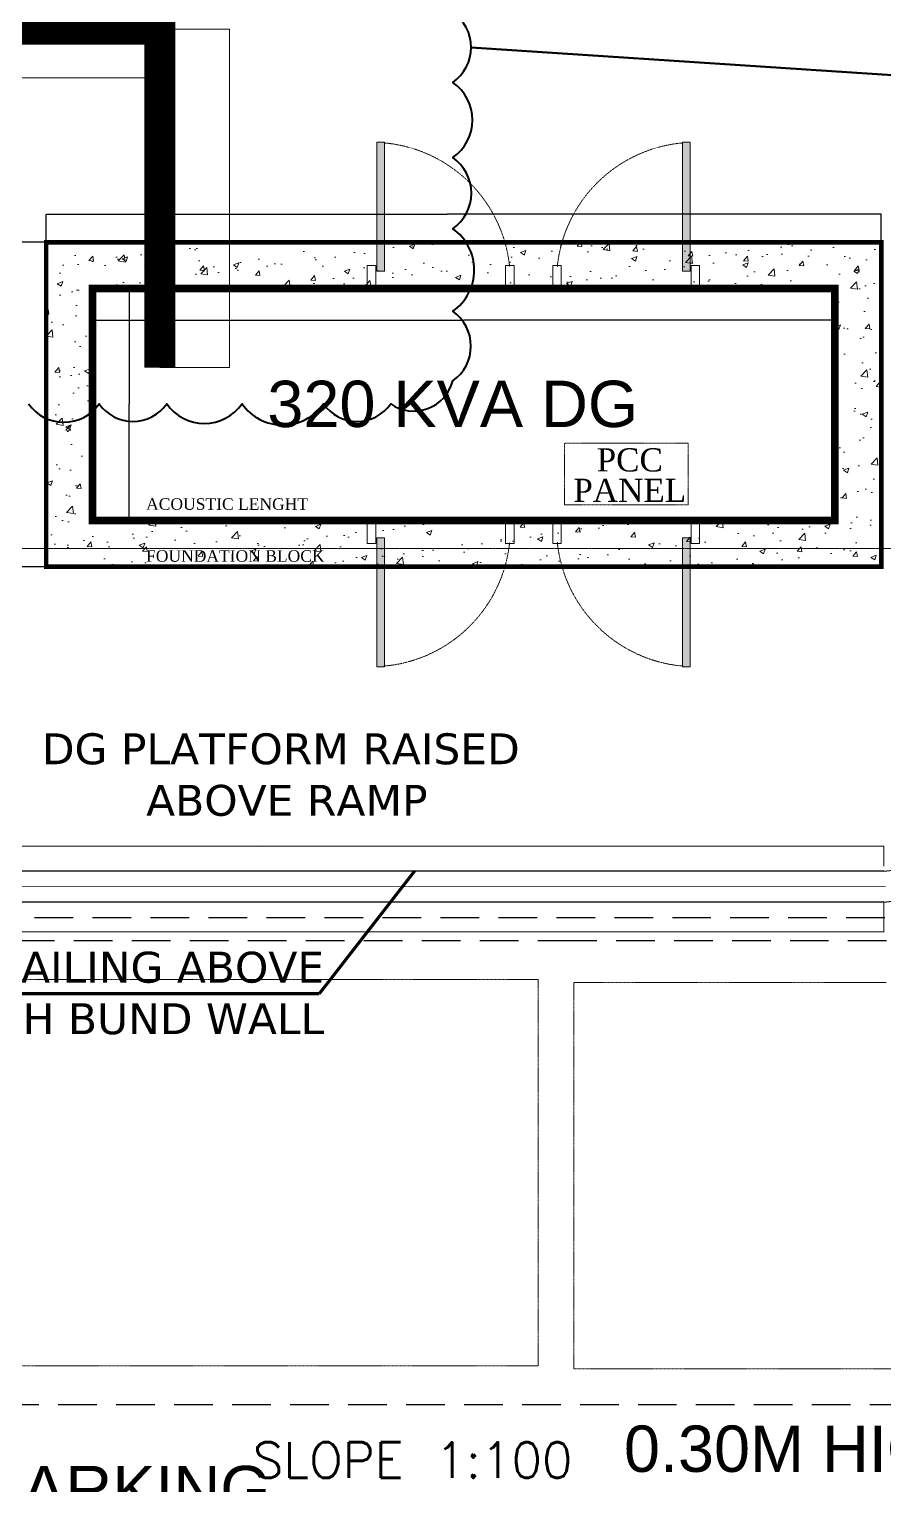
# Model space of a CAD drawing. Header units: inches. Extents: x 6 to 183294, y -48183 to 78918.
# Drawn here: x 146319 to 151847, y 26569 to 35990 of the extents above; entities that cross this region are included whole.
import ezdxf
from ezdxf.enums import TextEntityAlignment as Align

# ---------------------------------------------------------------- set-up
doc = ezdxf.new("R2010")
doc.units = ezdxf.units.IN
doc.header["$MEASUREMENT"] = 0
doc.header["$PDMODE"] = 35
for name, pattern in [('( Hidden )', [0.375, 0.25, -0.125]), ('HIDDEN', [0.375, 0.25, -0.125]), ('PHANTOM2', [1.25, 0.625, -0.125, 0.125, -0.125, 0.125, -0.125])]:
    doc.linetypes.add(name, pattern=pattern)
for name, color, linetype, lineweight in [('SDA_DIM', 8, 'Continuous', 5), ('SDA_MEP INPUTS', 8, 'Continuous', 0), ('SDA_RAILING', 8, 'FENCELINE1', 0), ('SDA_RCC', 1, 'Continuous', 30), ('SDA_SECTION LINE', 8, 'Continuous', 0), ('SDA_SECTION LINE DETAILS', 8, 'Continuous', 0), ('SDA_TEXT_SITE', 8, 'Continuous', 0), ('SDA_WALL', 7, 'Continuous', 30), ('Substation', 7, 'Continuous', 0)]:
    doc.layers.add(name, color=color, linetype=linetype, lineweight=lineweight)
doc.layers.add('SDA_TEXT', color=21, linetype='Continuous')
doc.styles.add('AR', font='arial.ttf')
doc.styles.add('arial', font='verdana.ttf')
doc.styles.add('ROMANT', font='arial.ttf')
doc.styles.add('SIMP2', font='simplex.shx', dxfattribs={"height": 0.15})
doc.styles.get("Standard").update_dxf_attribs({"font": 'txt.shx'})
doc.styles.add('UNIQUE', font='times.ttf', dxfattribs={"height": 0.16})
doc.linetypes.add('FENCELINE1', pattern='A,0.25,-0.1,[133,ltypeshp.shx,S=0.1,R=0,X=-0.1,Y=0],-0.1,1', length=1.45)
doc.dimstyles.new('SDA-100', dxfattribs={"dimtxt": 0.2, "dimasz": 0.18, "dimexe": 0.18, "dimexo": 0.0625, "dimgap": 0.015, "dimtad": 0, "dimzin": 0, "dimdsep": 46, "dimtxsty": 'Standard', "dimblk": 'ARCHTICK', "dimcen": 0.09, "dimclrd": 27, "dimclre": 27, "dimclrt": 21, "dimadec": 0, "dimazin": 0, "dimtfac": 1, "dimtofl": 0, "dimtmove": 1, "dimatfit": 3, "dimfxl": 0, "dimtolj": 1, "dimtzin": 0, "dimlwd": -1, "dimlwe": -1, "dimarcsym": 0})
doc.dimstyles.new('SDA-50', dxfattribs={"dimtxt": 0.1, "dimasz": 0.05, "dimexe": 0.09, "dimexo": 0.009, "dimgap": 0, "dimtad": 0, "dimzin": 0, "dimdsep": 46, "dimtxsty": 'Standard', "dimblk": 'ARCHTICK', "dimcen": 0.1, "dimclrd": 27, "dimclre": 27, "dimclrt": 21, "dimadec": 0, "dimazin": 0, "dimtfac": 1, "dimtofl": 0, "dimtmove": 1, "dimatfit": 3, "dimfxl": 0, "dimtolj": 1, "dimtzin": 0, "dimlwd": -1, "dimlwe": -1, "dimarcsym": 0})
doc.dimstyles.new('SITE DIM', dxfattribs={"dimtxt": 0.15, "dimasz": 0.1, "dimexe": 0.1, "dimexo": 0.1, "dimgap": 0.1, "dimtad": 0, "dimzin": 0, "dimdsep": 46, "dimtxsty": 'SIMP2', "dimcen": 0.09, "dimdle": 0.15, "dimclrd": 5, "dimclre": 5, "dimclrt": 7, "dimazin": 0, "dimtfac": 1, "dimtofl": 0, "dimtmove": 0, "dimatfit": 3, "dimfxl": 0, "dimtolj": 1, "dimtzin": 0, "dimarcsym": 0})

# ---------------------------------------------------------------- blocks, each defined once
blk = doc.blocks.new('ext basement line')
at = {"layer": 'SDA_RCC', "linetype": '( Hidden )', "lineweight": 25, "elevation": -98.799}
blk.add_lwpolyline([(32.7529, -130.8354), (1.4764, -130.8354), (-2.788, -97.8271), (5.3928, -97.8271)], dxfattribs=at)
at = {"layer": 'SDA_RCC', "linetype": '( Hidden )', "lineweight": 25}
blk.add_lwpolyline([(32.764, -130.9854), (30.757, -130.9854), (26.2809, -130.9854), (26.2809, -133.9849), (42.7648, -133.9849), (42.7648, -127.7796), (42.7648, -127.7796)], dxfattribs=at)
blk = doc.blocks.new('_ArchTick')
at = {"color": 0, "const_width": 0.15}
blk.add_lwpolyline([(-0.5, -0.5), (0.5, 0.5)], dxfattribs=at)
blk = doc.blocks.new('*D616')
at = {"layer": 'Defpoints', "color": 0}
for p in [(147164.6, 35990), (147164.6, 33799.6), (147614.9, 33799.6)]:
    blk.add_point(p, dxfattribs=at)
at = {"layer": 'Substation', "color": 27}
for p, q in [((147164.6, 35990), (147615.1, 35990)), ((147614.9, 35990), (147614.9, 34895.2)), ((147614.9, 33799.6), (147614.9, 34894.4)), ((147164.6, 33799.6), (147615.1, 33799.6))]:
    blk.add_line(p, q, dxfattribs=at)
at = {"layer": 'Substation', "color": 27, "xscale": 0.07500000000000001, "yscale": 0.07500000000000001, "zscale": 0.07500000000000001}
for p, rotation in [((147614.9, 35990), 90), ((147614.9, 33799.6), 270)]:
    blk.add_blockref('_ArchTick', p, dxfattribs=dict(at, rotation=rotation))
at = {"layer": 'Substation', "color": 21, "insert": (147614.9, 34894.8), "char_height": 0.15, "attachment_point": 5, "rotation": 90}
blk.add_mtext('\\A1;2190.39', dxfattribs=at)
blk = doc.blocks.new('*D720')
at = {"layer": 'Defpoints', "color": 0}
for p in [(151847.2, 30701.4), (143755.1, 30572.8), (151847.2, 30572.8)]:
    blk.add_point(p, dxfattribs=at)
at = {"layer": 'SDA_DIM', "color": 27}
for p, q in [((143755.1, 30572.9), (143755.1, 30701.6)), ((143755.1, 30701.4), (147800.6, 30701.4)), ((151847.2, 30701.4), (147801.7, 30701.4)), ((151847.2, 30572.9), (151847.2, 30701.6))]:
    blk.add_line(p, q, dxfattribs=at)
at = {"layer": 'SDA_DIM', "color": 27, "xscale": 0.18, "yscale": 0.18, "zscale": 0.18, "rotation": 180}
blk.add_blockref('_ArchTick', (143755.1, 30701.4), dxfattribs=at)
at = {"layer": 'SDA_DIM', "color": 27, "xscale": 0.18, "yscale": 0.18, "zscale": 0.18}
blk.add_blockref('_ArchTick', (151847.2, 30701.4), dxfattribs=at)
at = {"layer": 'SDA_DIM', "color": 21, "insert": (147801.1, 30701.4), "char_height": 0.2, "attachment_point": 5}
blk.add_mtext('\\A1;8092.17', dxfattribs=at)
blk = doc.blocks.new('*D737')
at = {"layer": 'Defpoints', "color": 0}
for p in [(143525.1, 30539.8), (151847.2, 30339.8), (151847.2, 30147)]:
    blk.add_point(p, dxfattribs=at)
at = {"layer": 'SDA_DIM', "color": 27}
for p, q in [((143525.1, 30539.8), (143525.1, 30146.8)), ((151847.2, 30339.8), (151847.2, 30146.8)), ((143525.1, 30147), (147685.6, 30147)), ((151847.2, 30147), (147686.7, 30147))]:
    blk.add_line(p, q, dxfattribs=at)
at = {"layer": 'SDA_DIM', "color": 27, "xscale": 0.18, "yscale": 0.18, "zscale": 0.18, "rotation": 180}
blk.add_blockref('_ArchTick', (143525.1, 30147), dxfattribs=at)
at = {"layer": 'SDA_DIM', "color": 27, "xscale": 0.18, "yscale": 0.18, "zscale": 0.18}
blk.add_blockref('_ArchTick', (151847.2, 30147), dxfattribs=at)
at = {"layer": 'SDA_DIM', "color": 21, "insert": (147686.1, 30147), "char_height": 0.2, "attachment_point": 5}
blk.add_mtext('\\A1;8322.17', dxfattribs=at)
blk = doc.blocks.new('*D889')
at = {"layer": 'Defpoints', "color": 0}
for p in [(146729.5, 34310.7), (146966.7, 34310.7), (146729.5, 32810.7)]:
    blk.add_point(p, dxfattribs=at)
at = {"layer": 'Substation', "color": 5, "lineweight": -2, "ltscale": 0.5}
for p, q in [((146729.6, 34310.7), (146966.8, 34310.7)), ((146966.7, 34310.6), (146966.7, 33561.3)), ((146966.7, 32810.8), (146966.7, 33560.2)), ((146729.6, 32810.7), (146966.8, 32810.7))]:
    blk.add_line(p, q, dxfattribs=at)
at = {"layer": 'Substation', "color": 5}
for points in [[(146966.7, 34310.6), (146966.6, 34310.6), (146966.7, 34310.7)], [(146966.6, 32810.8), (146966.7, 32810.8), (146966.7, 32810.7)]]:
    blk.add_solid(points, dxfattribs=at)
at = {"layer": 'Substation', "color": 7, "lineweight": 0, "insert": (146966.7, 33560.7), "char_height": 0.15, "attachment_point": 5, "rotation": 90, "style": 'SIMP2'}
blk.add_mtext('\\A1;1500.00', dxfattribs=at)
blk = doc.blocks.new('*D890')
at = {"layer": 'Defpoints', "color": 0}
for p in [(146429.5, 34610.7), (146191.4, 32510.7), (146429.5, 32510.7)]:
    blk.add_point(p, dxfattribs=at)
at = {"layer": 'Substation', "color": 5, "lineweight": -2, "ltscale": 0.5}
for p, q in [((146429.4, 34610.7), (146191.3, 34610.7)), ((146191.4, 34610.6), (146191.4, 33561.3)), ((146191.4, 32510.8), (146191.4, 33560.2)), ((146429.4, 32510.7), (146191.3, 32510.7))]:
    blk.add_line(p, q, dxfattribs=at)
at = {"layer": 'Substation', "color": 5}
for points in [[(146191.4, 34610.6), (146191.4, 34610.6), (146191.4, 34610.7)], [(146191.4, 32510.8), (146191.4, 32510.8), (146191.4, 32510.7)]]:
    blk.add_solid(points, dxfattribs=at)
at = {"layer": 'Substation', "color": 7, "lineweight": 0, "insert": (146191.4, 33560.7), "char_height": 0.15, "attachment_point": 5, "rotation": 90, "style": 'SIMP2'}
blk.add_mtext('\\A1;2100.00', dxfattribs=at)
blk = doc.blocks.new('*D891')
at = {"layer": 'Defpoints', "color": 0}
for p in [(146729.5, 34310.7), (151531, 34310.7), (151531, 34106.9)]:
    blk.add_point(p, dxfattribs=at)
at = {"layer": 'Substation', "color": 5, "linetype": 'ByBlock', "lineweight": -2}
for p, q in [((146729.5, 34310.6), (146729.5, 34106.8)), ((151531, 34310.6), (151531, 34106.8))]:
    blk.add_line(p, q, dxfattribs=at)
at = {"layer": 'Substation', "color": 5, "lineweight": -2}
for p, q in [((146729.6, 34106.9), (149129.7, 34106.9)), ((151530.9, 34106.9), (149130.8, 34106.9))]:
    blk.add_line(p, q, dxfattribs=at)
at = {"layer": 'Substation', "color": 5}
for points in [[(146729.6, 34106.9), (146729.6, 34106.9), (146729.5, 34106.9)], [(151530.9, 34106.9), (151530.9, 34106.9), (151531, 34106.9)]]:
    blk.add_solid(points, dxfattribs=at)
at = {"layer": 'Substation', "color": 7, "lineweight": 0, "insert": (149130.3, 34106.9), "char_height": 0.15, "attachment_point": 5, "style": 'SIMP2'}
blk.add_mtext('\\A1;4801.59', dxfattribs=at)
blk = doc.blocks.new('*D892')
at = {"layer": 'Defpoints', "color": 0}
for p in [(151831, 34791.5), (146429.5, 34610.7), (151831, 34610.7)]:
    blk.add_point(p, dxfattribs=at)
at = {"layer": 'Substation', "color": 5, "linetype": 'ByBlock', "lineweight": -2}
for p, q in [((146429.5, 34610.8), (146429.5, 34791.6)), ((151831, 34610.8), (151831, 34791.6))]:
    blk.add_line(p, q, dxfattribs=at)
at = {"layer": 'Substation', "color": 5, "lineweight": -2}
for p, q in [((146429.6, 34791.5), (149022.6, 34791.5)), ((151830.9, 34791.5), (149023.7, 34791.5))]:
    blk.add_line(p, q, dxfattribs=at)
at = {"layer": 'Substation', "color": 5}
for points in [[(146429.6, 34791.5), (146429.6, 34791.5), (146429.5, 34791.5)], [(151830.9, 34791.5), (151830.9, 34791.5), (151831, 34791.5)]]:
    blk.add_solid(points, dxfattribs=at)
at = {"layer": 'Substation', "color": 7, "lineweight": 0, "insert": (149023.2, 34791.5), "char_height": 0.15, "attachment_point": 5, "style": 'SIMP2'}
blk.add_mtext('\\A1;5401.59', dxfattribs=at)

msp = doc.modelspace()

# ---------------------------------------------------------------- hatches: boundary and pattern name
at = {"layer": 'Substation', "lineweight": 0, "ltscale": 1000}
for points in [[(148568.443, 35258.046), (148618.008, 35258.046), (148618.008, 34424.038), (148568.443, 34424.038)], [(150593.656, 35258.046), (150544.091, 35258.046), (150544.091, 34424.038), (150593.656, 34424.038)], [(148568.443, 31863.439), (148618.008, 31863.439), (148618.008, 32697.446), (148568.443, 32697.446)], [(150593.656, 31863.439), (150544.091, 31863.439), (150544.091, 32697.446), (150593.656, 32697.446)]]:
    msp.add_hatch(color=6, dxfattribs=at).paths.add_polyline_path(points)
at = {"layer": 'Substation', "lineweight": 0}
h = msp.add_hatch(dxfattribs=at)
h.set_pattern_fill('AR-CONC', color=256, scale=50)
h.set_pattern_definition([(50, (148429.9, 34710.74), (358.63, -31.376), [37.5, -412.5]), (355, (148429.9, 34710.74), (-69.376, 376.096), [30, -330]), (100.451, (148459.78, 34708.13), (289.254, 344.72), [31.87, -350.57]), (46.184, (148429.9, 34810.74), (533.62, -82.76), [56.25, -618.75]), (96.636, (148474.36, 34803.85), (467.33, 487.06), [47.805, -525.86]), (351.184, (148429.9, 34810.74), (467.33, 487.06), [45, -495]), (21, (148479.9, 34785.74), (298.454, -201.31), [37.5, -412.5]), (326, (148479.9, 34785.74), (121.658, 362.575), [30, -330]), (71.451, (148504.76, 34768.97), (420.11, 161.266), [31.87, -350.57]), (37.5, (148429.89, 34710.74), (6.08, 166.447), [0, -326, 0, -335, 0, -331.25]), (7.5, (148429.9, 34710.74), (131.535, 197.206), [0, -191, 0, -318.5, 0, -126.25]), (327.5, (148318.39, 34710.74), (266.9112, -11.2774), [0, -125, 0, -390, 0, -517.5]), (317.5, (148268.4, 34710.74), (291.593, 50.052), [0, -162.5, 0, -259, 0, -367.5])])
h.paths.add_polyline_path([(146429.459, 34610.742), (146429.459, 32510.742), (151831.049, 32510.742), (151831.049, 34610.742)])
h.paths.add_polyline_path([(146729.459, 34310.742), (146729.459, 32810.742), (151531.049, 32810.742), (151531.049, 34310.742)], flags=16)
h.paths.add_polyline_path([(147069.051, 32973.217), (147069.038, 32858.122), (148128.095, 32858.002), (148128.108, 32973.097)], flags=8)
h.paths.add_polyline_path([(147799.851, 33797.395), (147799.851, 33331.74), (150310.663, 33331.74), (150310.663, 33797.395)], flags=8)

# ---------------------------------------------------------------- linework, layer by layer
at = {"layer": 'SDA_RAILING', "elevation": -295932.873}
msp.add_lwpolyline([(151858.297, 30440.447), (143639.979, 30439.833)], dxfattribs=at)
at = {"layer": 'SDA_RCC', "linetype": '( Hidden )', "lineweight": 13, "elevation": -295932.873}
msp.add_lwpolyline([(151863.152, 29819.376), (149843.103, 29819.376), (149843.103, 27319.928), (156862.984, 27319.93), (156862.984, 33043.44), (156775.984, 33043.44), (156775.984, 33043.44), (155402.751, 33043.44)], dxfattribs=at)
msp.add_lwpolyline([(145601.56, 29839.376), (149612.248, 29839.376), (149612.248, 27339.928), (145601.56, 27339.928)], close=True, dxfattribs=at)
at = {"layer": 'SDA_SECTION LINE', "linetype": 'PHANTOM2'}
msp.add_line((161916.631, 32628.821, -394731.873), (120346.828, 32628.821, -394731.873), dxfattribs=at)
at = {"layer": 'SDA_SECTION LINE DETAILS', "linetype": 'PHANTOM2'}
msp.add_line((119532.232, 32628.821, -394731.873), (162187.248, 32628.821, -394731.873), dxfattribs=at)
at = {"layer": 'SDA_WALL'}
for points, elevation in [([(151847.23, 30539.833), (143754.979, 30539.833)], -295932.873), ([(151847.23, 30339.833), (143525.064, 30339.833)], -197133.873)]:
    msp.add_lwpolyline(points, dxfattribs=dict(at, elevation=elevation))
for centre, radius, start, end in [((151491.02, 33757.175, -295932.873), 3435.856, 275.9507947, 3.3393873), ((151488.893, 33757.882, -295932.873), 3237.938, 276.3538362, 3.3257666)]:
    msp.add_arc(centre, radius, start, end, dxfattribs=at)
at = {"layer": 'Substation', "color": 27}
for p, q in [((147164.628, 35989.955, -394731.873), (147164.628, 35674.655, -394731.873)), ((147164.628, 35674.79, -394731.873), (144960.386, 35674.79, -394731.873))]:
    msp.add_line(p, q, dxfattribs=at)
at = {"layer": 'Substation', "color": 1, "lineweight": 50}
msp.add_line((149177.764, 35871.775, -394731.873), (183293.976, 33615.44, -394731.873), dxfattribs=at)
at = {"layer": 'Substation', "color": 6, "lineweight": 0, "ltscale": 1000}
for p, q in [((148568.443, 35258.046, -98334.873), (148568.443, 34424.038, -98334.873)), ((148618.008, 35258.046, -98334.873), (148568.443, 35258.046, -98334.873)), ((148618.008, 35258.046, -98334.873), (148618.008, 34424.038, -98334.873)), ((150544.091, 35258.046, -98334.873), (150544.091, 34424.038, -98334.873)), ((150544.091, 35258.046, -98334.873), (150593.656, 35258.046, -98334.873)), ((150593.656, 35258.046, -98334.873), (150593.656, 34424.038, -98334.873)), ((148506.049, 34460.298, -98334.873), (148506.049, 34310.742, -98334.873)), ((148561.122, 34460.298, -98334.873), (148506.049, 34460.298, -98334.873)), ((148506.049, 34460.298, -98334.873), (148506.049, 34310.742, -98334.873)), ((148506.049, 34460.298, -98334.873), (148506.049, 34310.742, -98334.873)), ((148561.122, 34460.298, -98334.873), (148561.122, 34310.742, -98334.873)), ((148618.008, 34424.038, -98334.873), (148568.443, 34424.038, -98334.873)), ((149456.049, 34460.298, -98334.873), (149400.977, 34460.298, -98334.873)), ((149400.977, 34460.298, -98334.873), (149400.977, 34310.742, -98334.873)), ((149456.049, 34460.298, -98334.873), (149456.049, 34310.742, -98334.873)), ((149706.049, 34460.298, -98334.873), (149761.122, 34460.298, -98334.873)), ((149706.049, 34460.298, -98334.873), (149706.049, 34310.742, -98334.873)), ((149761.122, 34460.298, -98334.873), (149761.122, 34310.742, -98334.873)), ((150544.091, 34424.038, -98334.873), (150593.656, 34424.038, -98334.873)), ((150600.977, 34460.298, -98334.873), (150600.977, 34310.742, -98334.873)), ((150600.977, 34460.298, -98334.873), (150656.049, 34460.298, -98334.873)), ((150656.049, 34460.298, -98334.873), (150656.049, 34310.742, -98334.873)), ((150656.049, 34460.298, -98334.873), (150656.049, 34310.742, -98334.873)), ((150656.049, 34460.298, -98334.873), (150656.049, 34310.742, -98334.873)), ((148561.122, 34310.742, -98334.873), (148506.049, 34310.742, -98334.873)), ((149400.977, 34310.742, -98334.873), (148561.122, 34310.742, -98334.873)), ((149456.049, 34310.742, -98334.873), (149400.977, 34310.742, -98334.873)), ((149706.049, 34310.742, -98334.873), (149761.122, 34310.742, -98334.873)), ((149761.122, 34310.742, -98334.873), (150600.977, 34310.742, -98334.873)), ((150600.977, 34310.742, -98334.873), (150656.049, 34310.742, -98334.873)), ((148506.049, 32661.186, -98334.873), (148506.049, 32810.742, -98334.873)), ((148561.122, 32810.742, -98334.873), (148506.049, 32810.742, -98334.873)), ((148506.049, 32661.186, -98334.873), (148506.049, 32810.742, -98334.873)), ((148506.049, 32661.186, -98334.873), (148506.049, 32810.742, -98334.873)), ((148561.122, 32661.186, -98334.873), (148561.122, 32810.742, -98334.873)), ((149400.977, 32810.742, -98334.873), (148561.122, 32810.742, -98334.873)), ((149456.049, 32810.742, -98334.873), (149400.977, 32810.742, -98334.873)), ((149400.977, 32661.186, -98334.873), (149400.977, 32810.742, -98334.873)), ((149456.049, 32661.186, -98334.873), (149456.049, 32810.742, -98334.873)), ((149706.049, 32810.742, -98334.873), (149761.122, 32810.742, -98334.873)), ((149706.049, 32661.186, -98334.873), (149706.049, 32810.742, -98334.873)), ((149761.122, 32661.186, -98334.873), (149761.122, 32810.742, -98334.873)), ((149761.122, 32810.742, -98334.873), (150600.977, 32810.742, -98334.873)), ((150600.977, 32661.186, -98334.873), (150600.977, 32810.742, -98334.873)), ((150600.977, 32810.742, -98334.873), (150656.049, 32810.742, -98334.873)), ((150656.049, 32661.186, -98334.873), (150656.049, 32810.742, -98334.873)), ((150656.049, 32661.186, -98334.873), (150656.049, 32810.742, -98334.873)), ((150656.049, 32661.186, -98334.873), (150656.049, 32810.742, -98334.873)), ((148568.443, 31863.439, -98334.873), (148568.443, 32697.446, -98334.873)), ((148618.008, 32697.446, -98334.873), (148568.443, 32697.446, -98334.873)), ((148618.008, 31863.439, -98334.873), (148618.008, 32697.446, -98334.873)), ((150544.091, 31863.439, -98334.873), (150544.091, 32697.446, -98334.873)), ((150544.091, 32697.446, -98334.873), (150593.656, 32697.446, -98334.873)), ((150593.656, 31863.439, -98334.873), (150593.656, 32697.446, -98334.873)), ((148561.122, 32661.186, -98334.873), (148506.049, 32661.186, -98334.873)), ((149456.049, 32661.186, -98334.873), (149400.977, 32661.186, -98334.873)), ((149706.049, 32661.186, -98334.873), (149761.122, 32661.186, -98334.873)), ((150600.977, 32661.186, -98334.873), (150656.049, 32661.186, -98334.873)), ((148618.008, 31863.439, -98334.873), (148568.443, 31863.439, -98334.873)), ((150544.091, 31863.439, -98334.873), (150593.656, 31863.439, -98334.873))]:
    msp.add_line(p, q, dxfattribs=at)
at = {"layer": 'Substation', "color": 1, "const_width": 200, "elevation": -197133.873}
msp.add_lwpolyline([(142741.818, 37357.613), (142741.818, 35989.968), (147164.628, 35989.968), (147164.628, 33799.58)], dxfattribs=at)
at = {"layer": 'Substation', "color": 1, "lineweight": 40, "elevation": -394731.873}
msp.add_lwpolyline([(146315.616, 33564.67, 0.52056705), (146772.185, 33564.67, 0.52056705), (147208.945, 33564.67, 0.52056705), (147696.273, 33564.67, 0.52056705), (148222.451, 33564.67, 0.52056705), (148657.71, 33564.67, 0.52056705), (149059.554, 33713.561, 0.52056705), (149059.554, 34164.062, 0.52056705), (149059.554, 34698.065, 0.52056705), (149059.554, 35158.356, 0.52056705), (149059.554, 35644.697, 0.52056705), (149059.554, 36098.854, 0.52056705)], format="xyb", dxfattribs=at)
at = {"layer": 'Substation', "color": 7, "lineweight": 0, "const_width": 30, "elevation": -98334.873}
msp.add_lwpolyline([(146429.459, 34610.742), (151831.049, 34610.742), (151831.049, 32510.742), (146429.459, 32510.742)], close=True, dxfattribs=at)
at = {"layer": 'Substation', "color": 6, "lineweight": 0, "ltscale": 50, "const_width": 50, "elevation": -98334.873}
msp.add_lwpolyline([(146729.459, 34310.742), (151531.049, 34310.742), (151531.049, 32810.742), (146729.459, 32810.742)], close=True, dxfattribs=at)
at = {"layer": 'Substation', "color": 6, "linetype": 'HIDDEN', "lineweight": 0, "elevation": -98334.873}
msp.add_lwpolyline([(149781.049, 33310.742), (150581.049, 33310.742), (150581.049, 32910.742), (149781.049, 32910.742)], close=True, dxfattribs=at)
at = {"layer": 'Substation', "color": 6, "linetype": 'HIDDEN', "lineweight": 0, "ltscale": 0.5}
for centre, start, end in [((148536.456, 34362.076, -98334.873), 5.8669755, 85.1072998), ((150625.643, 34362.076, -98334.873), 94.8927002, 174.1330245), ((148536.456, 32759.408, -98334.873), 274.8927002, 354.1330245), ((150625.643, 32759.408, -98334.873), 185.8669755, 265.1072998)]:
    msp.add_arc(centre, 894.928, start, end, dxfattribs=at)

# ---------------------------------------------------------------- block references
at = {"layer": 'SDA_RCC', "linetype": '( Hidden )', "xscale": 1000, "yscale": 1000, "zscale": 1000}
msp.add_blockref('ext basement line', (119101.378, 161074.759, -295932.873), dxfattribs=at)
at = {"layer": 'Substation', "color": 27, "xscale": 0.07500000000000001, "yscale": 0.07500000000000001, "zscale": 0.07500000000000001}
msp.add_blockref('_ArchTick', (147164.628, 35674.79, -394731.873), dxfattribs=at)

# ---------------------------------------------------------------- texts
at = {"layer": 'SDA_MEP INPUTS', "lineweight": 0}
msp.add_text('SLOPE 1:100', height=230, dxfattribs=at).set_placement((147765.748, 26614.488, -493392.873))
at = {"layer": 'SDA_TEXT', "insert": (146120.499, 31432.557, -197133.873), "char_height": 200, "width": 3735.07, "attachment_point": 1, "style": 'arial'}
msp.add_mtext('\\pi281.16831;DG PLATFORM RAISED\\P\\pi955.44635;ABOVE RAMP', dxfattribs=at)
at = {"layer": 'SDA_TEXT', "insert": (148227.574, 30019.288, -197133.873), "char_height": 200, "width": 3808.21855, "attachment_point": 3, "rotation": 0.0001837, "style": 'arial'}
msp.add_mtext('\\pt3;1.50M M.S. RAILING ABOVE 0.30 M HIGH BUND WALL', dxfattribs=at)
at = {"layer": 'SDA_TEXT_SITE', "char_height": 300, "attachment_point": 1, "style": 'AR'}
for s, insert, width in [('\\pi359.76990;0.30M HIGH BUND WALL ', (149806.607, 26953.191, -394731.873), 5612.65031), ('SCOOTER PARKING', (143806.526, 26692.018, -394731.873), 5588.75693)]:
    msp.add_mtext(s, dxfattribs=dict(at, insert=insert, width=width))
at = {"layer": 'Substation', "color": 7, "lineweight": 0, "style": 'ROMANT'}
msp.add_text('320 KVA DG', height=300, dxfattribs=at).set_placement((149059.554, 33564.67, -98238.07), align=Align.MIDDLE_CENTER)
at = {"layer": 'Substation', "color": 7, "lineweight": 0, "style": 'UNIQUE'}
for s, height, rotation, p in [('PCC', 150, 359.9934895, (150203.78, 33202.537, 187.377)), ('PANEL', 150, 359.9934895, (150203.78, 33005.38, 187.377)), ('ACOUSTIC LENGHT', 75, 359.9934895, (147599.519, 32916.475, 187.377)), ('FOUNDATION BLOCK', 75, 359.9934903, (147652.791, 32580.422, -98334.873))]:
    msp.add_text(s, height=height, rotation=rotation, dxfattribs=at).set_placement(p, align=Align.MIDDLE_CENTER)

# ---------------------------------------------------------------- dimensions: what is measured, and where the dimension line sits
at = {"layer": 'SDA_DIM'}
for base, p1, p2, picture, middle in [((151847.23, 30701.377, -98334.873), (143755.064, 30572.83, -197133.873), (151847.23, 30572.83, -197133.873), '*D720', (147801.147, 30701.377, -98334.873)), ((151847.23, 30146.952, -98334.873), (143525.064, 30539.833, -197133.873), (151847.23, 30339.833, -295932.873), '*D737', (147686.147, 30146.952, -98334.873))]:
    dim = msp.add_linear_dim(base=base, p1=p1, p2=p2, dimstyle='SDA-100', dxfattribs=at)
    dim.commit()
    dim.dimension.update_dxf_attribs({"geometry": picture, "text_midpoint": middle})
at = {"layer": 'Substation'}
dim = msp.add_aligned_dim(p1=(147164.628, 35989.968, -197133.873), p2=(147164.628, 33799.58, -197133.873), distance=450.307, dimstyle='SDA-50', override={"dimscale": 1.5}, dxfattribs=at)
dim.commit()
dim.dimension.update_dxf_attribs({"geometry": '*D616', "text_midpoint": (147614.935, 34894.774, -394731.873)})
at = {"layer": 'Substation', "lineweight": 0}
dim = msp.add_linear_dim(base=(151831.049, 34791.521, -98334.873), p1=(146429.459, 34610.742, -98334.873), p2=(151831.049, 34610.742, -98334.873), dimstyle='SITE DIM', dxfattribs=at)
dim.commit()
dim.dimension.update_dxf_attribs({"geometry": '*D892', "text_midpoint": (149023.156, 34791.521, -98334.873), "dimtype": 160})
at = {"layer": 'Substation', "lineweight": 0, "ltscale": 0.5}
for base, p1, p2, picture, middle in [((146191.386, 32510.742, -98334.873), (146429.459, 34610.742, -98334.873), (146429.459, 32510.742, -98334.873), '*D890', (146191.386, 33560.742, -98334.873)), ((146966.655, 34310.742, -98334.873), (146729.459, 32810.742, -98334.873), (146729.459, 34310.742, -98334.873), '*D889', (146966.655, 33560.742, -98334.873))]:
    dim = msp.add_linear_dim(base=base, p1=p1, p2=p2, angle=90, dimstyle='SITE DIM', dxfattribs=at)
    dim.commit()
    dim.dimension.update_dxf_attribs({"geometry": picture, "text_midpoint": middle})
at = {"layer": 'Substation', "lineweight": 0}
dim = msp.add_linear_dim(base=(151531.049, 34106.867, -98334.873), p1=(146729.459, 34310.742, -98334.873), p2=(151531.049, 34310.742, -98334.873), dimstyle='SITE DIM', dxfattribs=at)
dim.commit()
dim.dimension.update_dxf_attribs({"geometry": '*D891', "text_midpoint": (149130.254, 34106.867, -98334.873)})

# ---------------------------------------------------------------- leaders
at = {"layer": 'SDA_TEXT'}
msp.add_leader([(148811.283, 30539.833, -98334.873), (148194.79, 29746.432, -98334.873), (145259.866, 29746.432, -98334.873)], dimstyle='SDA-100', override={"dimscale": 1, "dimtxt": 0.2, "dimasz": 0.18, "dimgap": 0.09, "dimtad": 0, "dimtxsty": 'Standard', "dimclrd": 256, "dimlwd": 65535}, dxfattribs=at)

doc.saveas('drawing.dxf')
